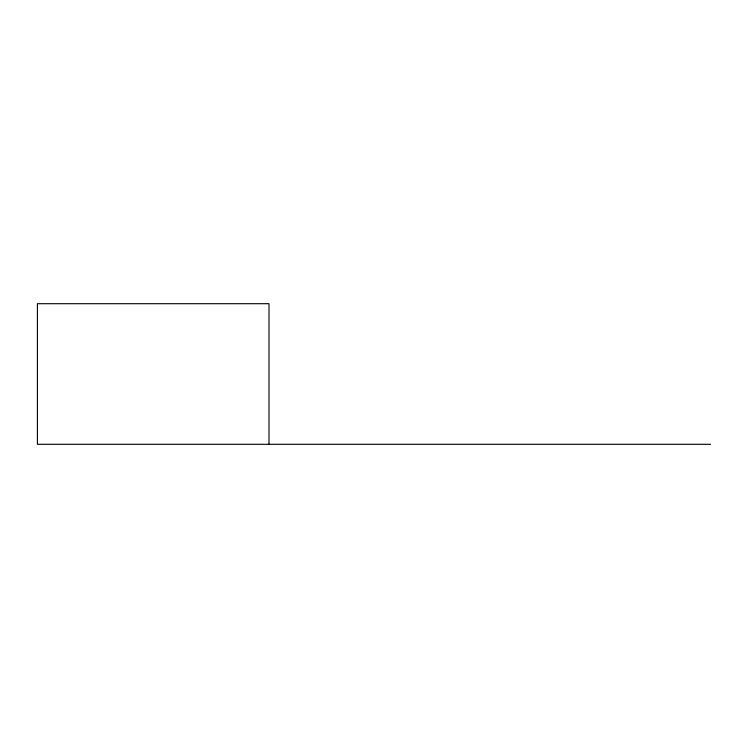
<?xml version="1.0" encoding="UTF-8"?>
<svg xmlns="http://www.w3.org/2000/svg" width="748" height="748" viewBox="0 0 748 748"><rect width="100%" height="100%" fill="white"/><g stroke="black" fill="none" stroke-linecap="round" stroke-linejoin="round"><path stroke-width="1.12" d="M710.6 444.303L37.4 444.303L37.4 303.697L269 303.697L269 444.303"/></g></svg>
